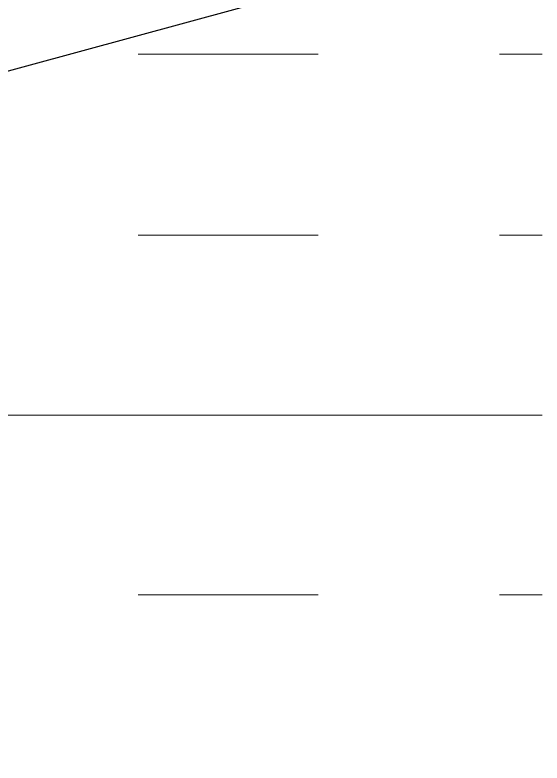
# Model space of a CAD drawing. Header units: millimetres. Extents: x 14 to 201, y 16 to 268.
# Drawn here: x 81.14 to 89.26, y 109.02 to 120.55 of the extents above; entities that cross this region are included whole.
import ezdxf

# ---------------------------------------------------------------- set-up
doc = ezdxf.new("R2010")
doc.units = ezdxf.units.MM
doc.header["$MEASUREMENT"] = 0
doc.layers.get('0').update_dxf_attribs({"linetype": 'CONTINUOUS'})

msp = doc.modelspace()

# ---------------------------------------------------------------- linework, layer by layer
at = {"color": 0, "linetype": 'Continuous', "lineweight": 15, "true_color": 0x656565}
for p, q in [((83.037, 119.951), (85.81, 119.951)), ((88.604, 119.951), (89.26, 119.951)), ((83.037, 117.157), (85.81, 117.157)), ((88.604, 117.157), (89.26, 117.157)), ((80.92, 114.385), (89.26, 114.385)), ((83.037, 111.612), (85.81, 111.612)), ((88.604, 111.612), (89.26, 111.612))]:
    msp.add_line(p, q, dxfattribs=at)
at = {"color": 0, "linetype": 'Continuous', "lineweight": 25, "true_color": 0x000007}
msp.add_lwpolyline([(101.494, 125.264), (35.264, 107.23), (30.988, 107.23)], dxfattribs=at)

doc.saveas('drawing.dxf')
